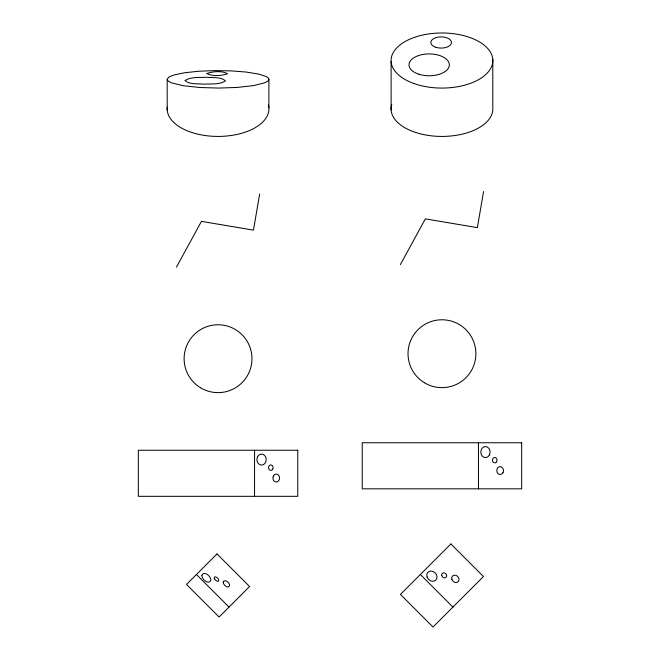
<?xml version="1.0" encoding="UTF-8"?>
<svg xmlns="http://www.w3.org/2000/svg" width="660" height="660" viewBox="0 0 660 660"><rect width="100%" height="100%" fill="white"/><g stroke="black" fill="none" stroke-linecap="round" stroke-linejoin="round"><path stroke-width="0.99" d="M167.203 109.981L167.17 79.208L168.828 77.113L174.009 74.951L184.42 72.773L199.039 71.222L214.946 70.612L231.305 70.892L246.106 72.039L258.654 74.069L266.26 76.543L268.117 77.781L268.925 79.464L267.828 81.139L264.866 82.756L253.555 85.594L237.047 87.442L218.617 88.077L199.98 87.508L183.241 85.709L171.658 82.929L168.473 81.312L167.194 79.629M268.9 79.043L268.884 107.778M259.644 194.048L253.457 230.134L201.44 221.372L176.451 267.143M483.549 191.557L477.37 227.642L425.345 218.873L400.356 264.643M420.346 574.505L452.925 607.093M196.432 574.505L229.012 607.093M492.797 59.425L492.797 107.778A50.886 27.547 0 0 1 438.727 136.373A50.886 27.547 0 0 1 391.776 104.296M478.467 442.753L478.467 488.829M391.116 61.627L391.116 109.981M254.554 450.244L254.554 496.32M268.405 104.956A50.886 27.547 0 0 1 220.06 136.405A50.886 27.547 0 0 1 167.269 107.126M223.204 582.145C223.129 584.859 227.774 589.058 229.614 585.874C230.167 582.937 224.582 578.317 223.204 582.145M201.877 575.388C201.613 579.34 208.816 585.238 210.853 580.272C211.2 576.279 203.956 570.306 201.877 575.289M206.893 73.573C212.734 76.535 221.413 75.85 227.535 73.772C222.346 70.587 212.627 71.387 206.918 73.491M185.122 80.578C189.816 84.835 198 83.449 204.113 84.166C211.076 83.655 219.491 84.892 225.423 80.834C220.729 76.576 212.545 77.962 206.431 77.245C199.444 77.715 191.21 76.609 185.146 80.495M217 553.938L186.508 584.43L219.087 617.017L249.579 586.525L217 553.938M450.895 543.956L400.43 594.421L433.018 627L483.475 576.535L450.895 543.956M521.672 442.753L362.233 442.753L362.233 488.829L521.672 488.829L521.672 442.753M297.767 450.244L138.328 450.244L138.328 496.32L297.767 496.32L297.767 450.244M214.566 578.878A2.854 1.444 45 0 0 218.476 581.146A2.854 1.444 45 0 0 216.463 577.253A2.854 1.444 45 0 0 214.566 578.878M427.053 576.964A5.527 4.661 45 0 0 435.74 580.14A5.527 4.661 45 0 0 432.894 571.395A5.527 4.661 45 0 0 427.053 576.964M441.763 575.569A2.698 2.277 45 0 0 445.945 577.368A2.698 2.277 45 0 0 444.815 573.062A2.698 2.277 45 0 0 441.763 575.569M451.853 579.348A3.968 3.341 45 0 0 458.065 581.724A3.968 3.341 45 0 0 456.126 575.438A3.968 3.341 45 0 0 451.853 579.348M413.77 83.465A50.886 27.547 0 0 0 492.731 62.279A50.886 27.547 0 0 0 419.364 35.846A50.886 27.547 0 0 0 413.77 83.465M435.831 47.297A10.337 5.602 0 0 0 451.481 42.578A10.337 5.602 0 0 0 436.12 37.595A10.337 5.602 0 0 0 435.831 47.297M418.984 74.266A20.163 10.915 0 0 0 449.344 64.919A20.163 10.915 0 0 0 419.215 55.357A20.163 10.915 0 0 0 418.984 74.266M273.413 475.942A3.968 3.341 90 0 0 276.119 482.014A3.968 3.341 90 0 0 279.205 476.198A3.968 3.341 90 0 0 273.413 475.942M272.695 469.21A2.698 2.277 -90 0 0 271.012 464.986A2.698 2.277 -90 0 0 268.768 468.831A2.698 2.277 -90 0 0 272.695 469.21M257.565 456.728A5.527 4.661 90 0 0 261.459 465.11A5.527 4.661 90 0 0 265.634 456.91A5.527 4.661 90 0 0 257.565 456.728M200.475 387.717A33.924 33.924 0 0 0 251.963 359.395A33.924 33.924 0 0 0 201.688 328.969A33.924 33.924 0 0 0 200.475 387.717M502.986 472.675A3.968 3.341 -90 0 0 500.28 466.603A3.968 3.341 -90 0 0 497.203 472.42A3.968 3.341 -90 0 0 502.986 472.675M496.601 461.728A2.698 2.277 -90 0 0 494.917 457.495A2.698 2.277 -90 0 0 492.673 461.34A2.698 2.277 -90 0 0 496.601 461.728M489.448 454.946A5.527 4.661 -90 0 0 485.554 446.564A5.527 4.661 -90 0 0 481.387 454.765A5.527 4.661 -90 0 0 489.448 454.946M424.388 382.726A33.924 33.924 0 0 0 475.877 354.395A33.924 33.924 0 0 0 425.601 323.977A33.924 33.924 0 0 0 424.388 382.726"/></g></svg>
